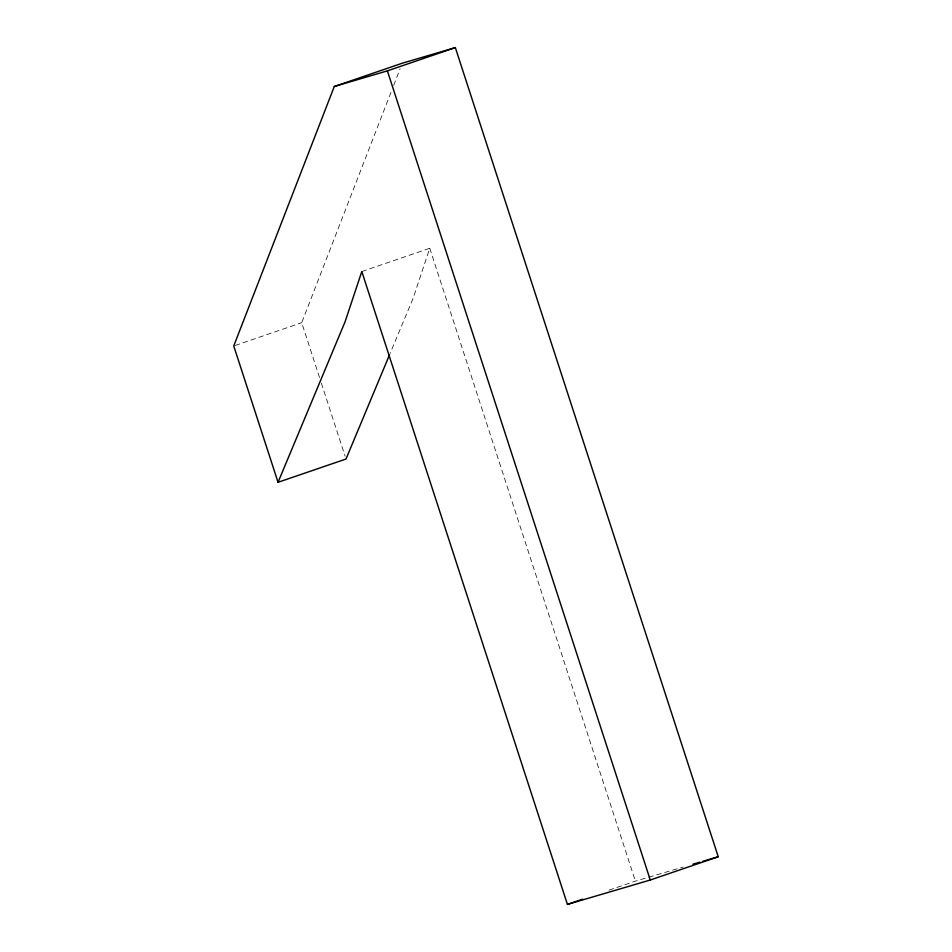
<?xml version="1.0" encoding="UTF-8"?>
<svg xmlns="http://www.w3.org/2000/svg" width="952" height="952" viewBox="0 0 952 952"><rect width="100%" height="100%" fill="white"/><g stroke="black" fill="none" stroke-linecap="round" stroke-linejoin="round"><path stroke-width="0.71" stroke-dasharray="4.76 3.57" d="M361.808 271.534L429.768 248.27L413.013 298.559L390.106 353.418M319.527 377.516L301.713 322.704L391.57 90.821M393.7 85.299L400.126 68.734M235.132 345.493L301.713 322.704M609.042 890.156L635.401 881.135L683.143 867.082M429.768 248.27L635.401 881.135M321.348 383.132L345.1 456.222"/><path stroke-width="1.43" d="M278.043 482.295L345.052 321.824L361.808 271.534L567.428 904.4L650.287 880.017L718.248 856.752L455.342 47.6L402.256 63.213L334.295 86.489L233.752 345.969L278.043 482.295L346.004 459.031L389.535 354.787M334.295 86.489L387.381 70.864L455.342 47.6M567.428 904.4L582.695 899.176M692.973 864.19L699.994 862.131M702.802 861.298L718.248 856.752M387.381 70.864L650.287 880.017"/></g></svg>
